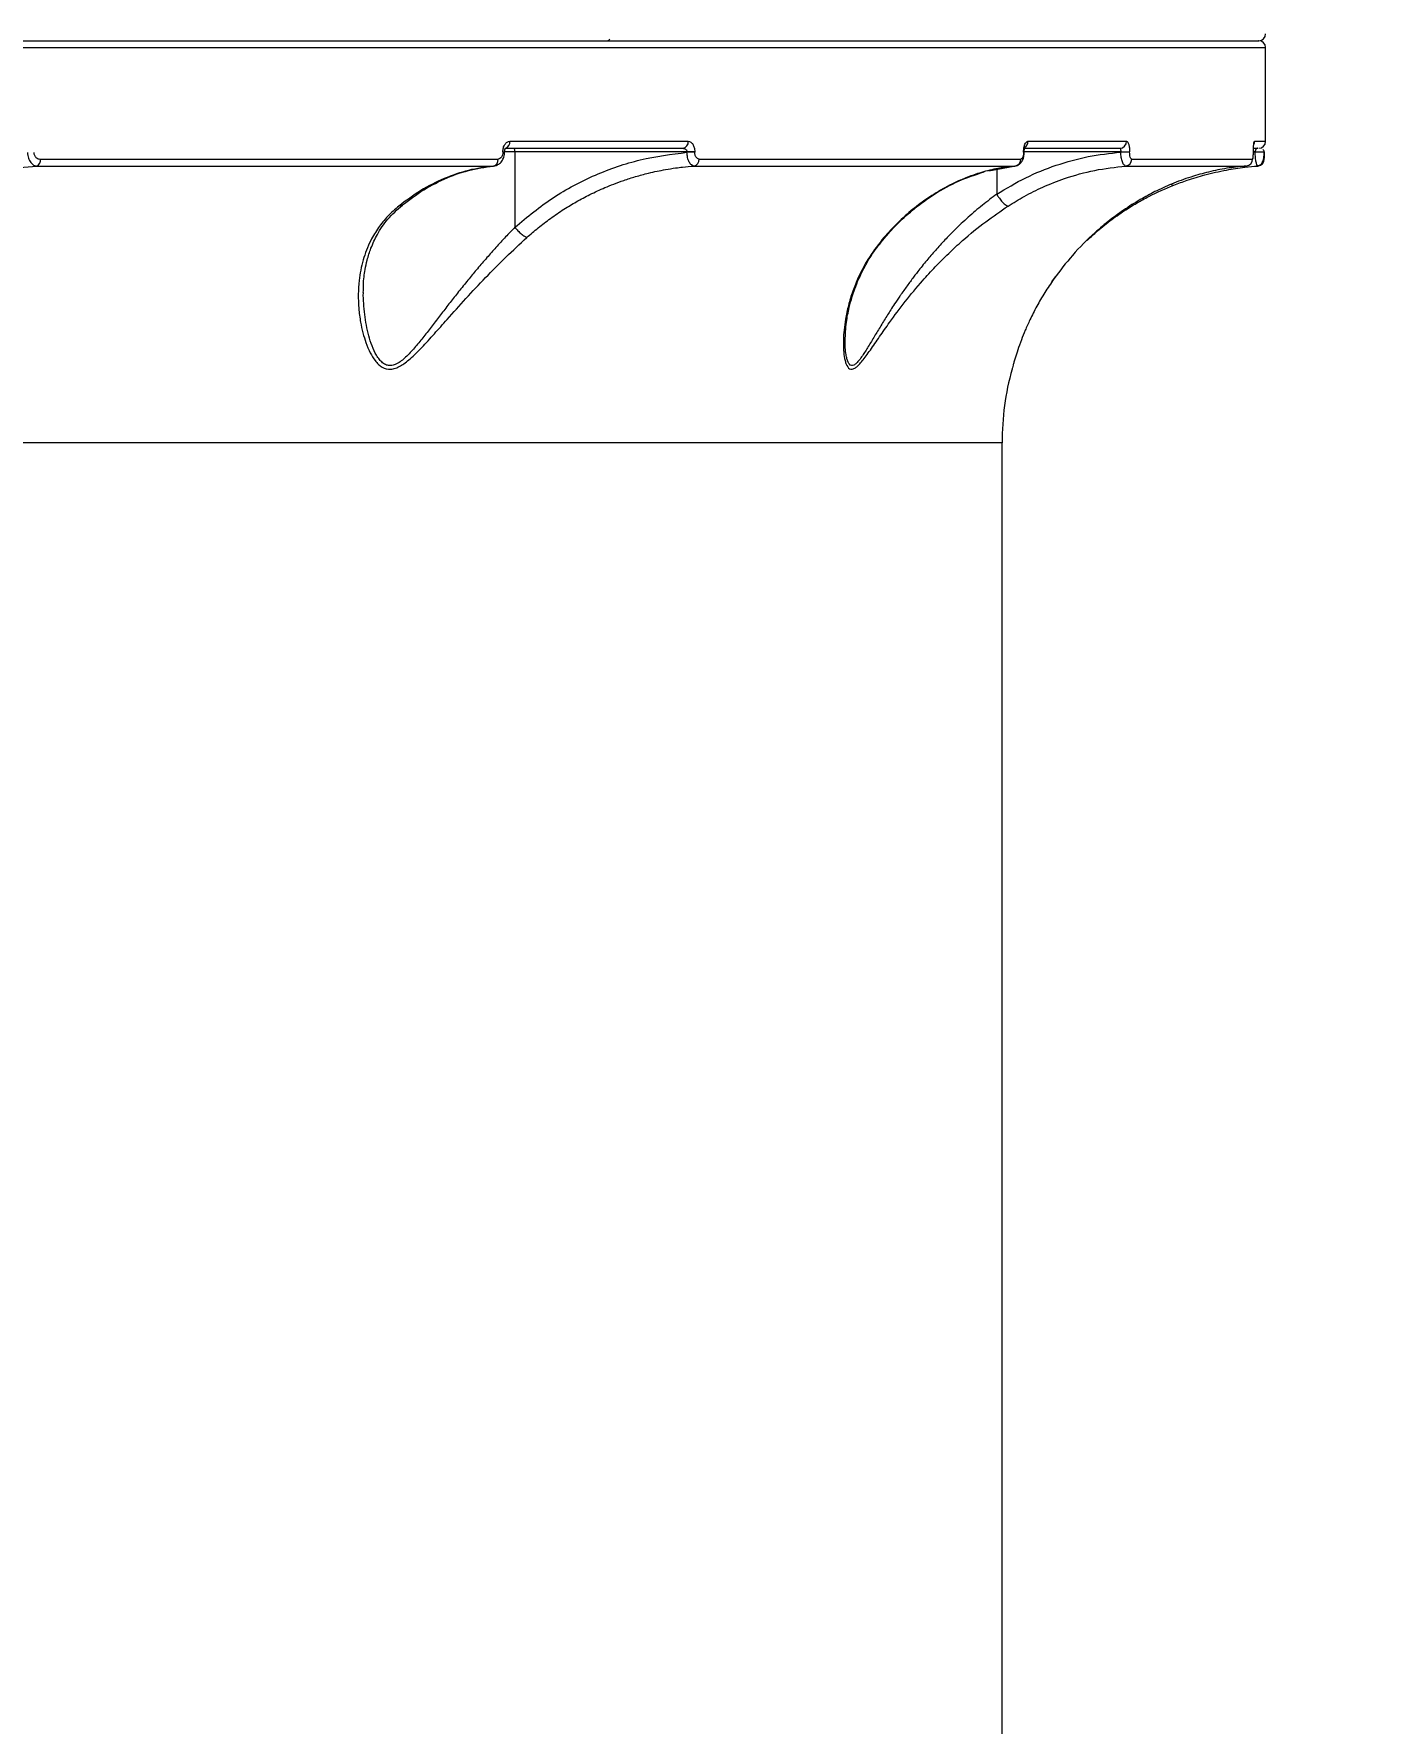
# Model space of a CAD drawing. Header units: millimetres. Extents: x -8045 to 6871, y -5915 to 5473.
# Drawn here: x -1684.4 to -1489.3, y -671.7 to -428.2 of the extents above; entities that cross this region are included whole.
import ezdxf

# ---------------------------------------------------------------- set-up
doc = ezdxf.new("R2010")
doc.units = ezdxf.units.MM
for name, color, linetype in [('DIKOM_ОБЪЕКТ', 7, 'Continuous'), ('DIKOM_РАЗМЕР_ЗОНА', 7, 'Continuous'), ('DIKOM_РАЗМЕР_ОБЪЕКТА', 7, 'Continuous')]:
    doc.layers.add(name, color=color, linetype=linetype)
doc.styles.add('style1', font='arial.ttf', dxfattribs={"width": 0.8})
doc.dimstyles.new('1-50', dxfattribs={"dimtxt": 300, "dimasz": 200, "dimexe": 100, "dimexo": 0, "dimgap": 100, "dimtad": 1, "dimtxsty": 'style1', "dimcen": 200, "dimclrd": 7, "dimclre": 7, "dimclrt": 7, "dimadec": 1, "dimazin": 2, "dimtfac": 1, "dimtmove": 0, "dimatfit": 2, "dimfxl": 0, "dimlwd": 25, "dimlwe": 18, "dimarcsym": 0})

# ---------------------------------------------------------------- blocks, each defined once
blk = doc.blocks.new('*D9')
at = {"layer": 'Defpoints', "color": 0, "linetype": 'Continuous', "transparency": 16777216}
for p in [(5663.54, -234.65), (-5019.6, -1388.73), (5663.54, -4701.47)]:
    blk.add_point(p, dxfattribs=at)
at = {"layer": 'DIKOM_РАЗМЕР_ОБЪЕКТА', "color": 7, "linetype": 'Continuous', "lineweight": 18, "transparency": 16777216}
for p, q in [((5663.54, -234.65), (5663.54, -4801.47)), ((-5019.6, -1388.73), (-5019.6, -4801.47))]:
    blk.add_line(p, q, dxfattribs=at)
at = {"layer": 'DIKOM_РАЗМЕР_ОБЪЕКТА', "color": 7, "linetype": 'Continuous', "lineweight": 25, "transparency": 16777216}
blk.add_line((-4819.6, -4701.47), (5463.54, -4701.47), dxfattribs=at)
at = {"layer": 'DIKOM_РАЗМЕР_ОБЪЕКТА', "color": 7, "linetype": 'Continuous', "transparency": 16777216}
for points in [[(-4819.6, -4668.14), (-4819.6, -4734.8), (-5019.6, -4701.47)], [(5463.54, -4668.14), (5463.54, -4734.8), (5663.54, -4701.47)]]:
    blk.add_solid(points, dxfattribs=at)
at = {"layer": 'DIKOM_РАЗМЕР_ОБЪЕКТА', "color": 7, "linetype": 'Continuous', "lineweight": 15, "transparency": 16777216, "insert": (-74.37, -4448.3), "char_height": 300, "attachment_point": 5, "style": 'style1'}
blk.add_mtext('10700', dxfattribs=at)
blk = doc.blocks.new('*D10')
at = {"layer": 'Defpoints', "color": 0, "linetype": 'Continuous', "transparency": 16777216}
for p in [(-1653.81, 3474.95), (-5616.46, -3083.4), (491.01, -3083.4)]:
    blk.add_point(p, dxfattribs=at)
at = {"layer": 'DIKOM_РАЗМЕР_ОБЪЕКТА', "color": 7, "linetype": 'Continuous', "lineweight": 18, "transparency": 16777216}
for p, q in [((-1653.81, 3474.95), (-5716.46, 3474.95)), ((491.01, -3083.4), (-5716.46, -3083.4))]:
    blk.add_line(p, q, dxfattribs=at)
at = {"layer": 'DIKOM_РАЗМЕР_ОБЪЕКТА', "color": 7, "linetype": 'Continuous', "lineweight": 25, "transparency": 16777216}
blk.add_line((-5616.46, 3274.95), (-5616.46, -2883.4), dxfattribs=at)
at = {"layer": 'DIKOM_РАЗМЕР_ОБЪЕКТА', "color": 7, "linetype": 'Continuous', "transparency": 16777216}
for points in [[(-5649.79, 3274.95), (-5583.12, 3274.95), (-5616.46, 3474.95)], [(-5649.79, -2883.4), (-5583.12, -2883.4), (-5616.46, -3083.4)]]:
    blk.add_solid(points, dxfattribs=at)
at = {"layer": 'DIKOM_РАЗМЕР_ОБЪЕКТА', "color": 7, "linetype": 'Continuous', "lineweight": 15, "transparency": 16777216, "insert": (-5869.63, -1326.86), "char_height": 300, "attachment_point": 5, "rotation": 90, "style": 'style1'}
blk.add_mtext('6550', dxfattribs=at)
blk = doc.blocks.new('*D11')
at = {"layer": 'Defpoints', "color": 0, "transparency": 16777216}
for p in [(6870.85, -184.65), (-7019.6, -1388.73), (-7019.6, -5814.65)]:
    blk.add_point(p, dxfattribs=at)
at = {"layer": 'DIKOM_РАЗМЕР_ЗОНА', "color": 7, "lineweight": 18, "transparency": 16777216}
for p, q in [((6870.85, -184.65), (6870.85, -5914.65)), ((-7019.6, -1388.73), (-7019.6, -5914.65))]:
    blk.add_line(p, q, dxfattribs=at)
at = {"layer": 'DIKOM_РАЗМЕР_ЗОНА', "color": 7, "lineweight": 25, "transparency": 16777216}
blk.add_line((6670.85, -5814.65), (-6819.6, -5814.65), dxfattribs=at)
at = {"layer": 'DIKOM_РАЗМЕР_ЗОНА', "color": 7, "transparency": 16777216}
for points in [[(-6819.6, -5781.31), (-6819.6, -5847.98), (-7019.6, -5814.65)], [(6670.85, -5781.31), (6670.85, -5847.98), (6870.85, -5814.65)]]:
    blk.add_solid(points, dxfattribs=at)
at = {"layer": 'DIKOM_РАЗМЕР_ЗОНА', "color": 7, "transparency": 16777216, "insert": (-74.37, -5561.37), "char_height": 300, "attachment_point": 5, "style": 'style1'}
blk.add_mtext('13900', dxfattribs=at)
blk = doc.blocks.new('*D12')
at = {"layer": 'Defpoints', "color": 0, "transparency": 16777216}
for p in [(-2189.61, 5472.65), (-7595.21, -5084.97), (-495.58, -5084.97)]:
    blk.add_point(p, dxfattribs=at)
at = {"layer": 'DIKOM_РАЗМЕР_ЗОНА', "color": 7, "lineweight": 18, "transparency": 16777216}
for p, q in [((-2189.61, 5472.65), (-7695.21, 5472.65)), ((-495.58, -5084.97), (-7695.21, -5084.97))]:
    blk.add_line(p, q, dxfattribs=at)
at = {"layer": 'DIKOM_РАЗМЕР_ЗОНА', "color": 7, "lineweight": 25, "transparency": 16777216}
blk.add_line((-7595.21, 5272.65), (-7595.21, -4884.97), dxfattribs=at)
at = {"layer": 'DIKOM_РАЗМЕР_ЗОНА', "color": 7, "transparency": 16777216}
for points in [[(-7628.55, 5272.65), (-7561.88, 5272.65), (-7595.21, 5472.65)], [(-7628.55, -4884.97), (-7561.88, -4884.97), (-7595.21, -5084.97)]]:
    blk.add_solid(points, dxfattribs=at)
at = {"layer": 'DIKOM_РАЗМЕР_ЗОНА', "color": 7, "transparency": 16777216, "insert": (-7848.38, -1452.59), "char_height": 300, "attachment_point": 5, "rotation": 90, "style": 'style1'}
blk.add_mtext('10550', dxfattribs=at)

msp = doc.modelspace()

# ---------------------------------------------------------------- linework, layer by layer
at = {"layer": 'DIKOM_ОБЪЕКТ', "color": 7, "linetype": 'Continuous', "lineweight": 15}
for p, q in [((-1925.811, -430.157), (-1506.813, -430.157)), ((-1506.813, -443.657), (-1506.813, -430.157)), ((-1616.784, -445.157), (-1616.784, -445.212)), ((-1616.784, -445.157), (-1616.522, -445.157)), ((-1616.522, -445.212), (-1616.784, -445.212)), ((-1616.522, -445.212), (-1616.522, -445.157)), ((-1615.043, -445.157), (-1616.522, -445.157)), ((-1615.771, -443.657), (-1590.051, -443.657)), ((-1615.043, -445.157), (-1615.043, -456.045)), ((-1590.242, -445.157), (-1615.043, -445.157)), ((-1590.242, -445.237), (-1590.242, -445.157)), ((-1589.111, -445.157), (-1590.242, -445.157)), ((-1589.111, -445.237), (-1590.242, -445.237)), ((-1589.111, -445.157), (-1589.111, -445.237)), ((-1541.703, -445.237), (-1541.703, -445.157)), ((-1541.703, -445.157), (-1541.619, -445.157)), ((-1541.62, -445.237), (-1541.703, -445.237)), ((-1541.619, -445.237), (-1541.619, -445.157)), ((-1527.702, -445.157), (-1541.619, -445.157)), ((-1541.076, -443.657), (-1526.875, -443.657)), ((-1527.702, -445.157), (-1527.702, -445.212)), ((-1527.702, -445.157), (-1526.418, -445.157)), ((-1526.418, -445.212), (-1527.702, -445.212)), ((-1526.418, -445.212), (-1526.418, -445.157)), ((-1508.575, -445.261), (-1508.575, -445.157)), ((-1508.575, -445.157), (-1508.571, -445.157)), ((-1508.575, -445.261), (-1508.571, -445.261)), ((-1508.571, -445.261), (-1508.571, -445.157)), ((-1508.316, -445.157), (-1508.571, -445.157)), ((-1508.55, -445.223), (-1508.316, -445.19)), ((-1508.409, -443.657), (-1506.813, -443.657)), ((-1508.316, -445.157), (-1508.316, -445.19)), ((-1508.316, -445.157), (-1506.981, -445.157)), ((-1508.316, -445.19), (-1506.981, -445.19)), ((-1506.981, -445.19), (-1506.981, -445.157)), ((-1683.977, -447.215), (-1618.146, -447.215)), ((-1683.44, -446.217), (-1617.463, -446.217)), ((-1589.248, -447.215), (-1542.963, -447.215)), ((-1588.501, -446.217), (-1542.114, -446.217)), ((-1546.724, -447.889), (-1542.585, -447.157)), ((-1545.583, -447.687), (-1545.583, -451.272)), ((-1527, -447.215), (-1509.608, -447.215)), ((-1526.115, -446.217), (-1508.685, -446.217)), ((-1507.941, -447.215), (-1508.002, -447.145)), ((-1545.583, -451.272), (-1545.582, -451.279)), ((-1615.043, -456.045), (-1615.042, -456.048)), ((-1561.582, -457.353), (-1561.845, -457.526)), ((-1537.631, -463.915), (-1537.121, -463.204)), ((-1544.813, -487.107), (-1864.965, -487.107)), ((-1544.813, -857.207), (-1544.813, -487.107))]:
    msp.add_line(p, q, dxfattribs=at)
at = {"layer": 'DIKOM_ОБЪЕКТ', "color": 7, "linetype": 'Continuous', "lineweight": 15, "flags": 128}
msp.add_lwpolyline([(-1615.043, -445.157), (-1615.046, -445.06), (-1615.055, -444.966), (-1615.07, -444.88), (-1615.09, -444.804), (-1615.115, -444.742), (-1615.143, -444.695), (-1615.174, -444.667), (-1615.206, -444.657)], dxfattribs=at)
at = {"layer": 'DIKOM_ОБЪЕКТ', "color": 7, "linetype": 'Continuous', "lineweight": 15}
for centre, radius, start, end in [((-1507.813, -428.157), 1, 270, 0), ((-1601.746, -428.737), 0.425, 277.82115, 336.79417), ((-1507.813, -430.157), 1, 0, 90), ((-1616.718, -443.754), 0.951, 291.89069, 5.8476), ((-1590.964, -443.747), 0.918, 276.97232, 5.58324), ((-1542.086, -443.676), 1.011, 301.11009, 1.03667), ((-1527.851, -443.681), 0.977, 271.43612, 1.36746), ((-1509.412, -443.657), 1.003, 333.29997, 0.00962), ((-1507.813, -443.657), 1, 270, 0), ((-1684.357, -446.367), 0.928, 294.1031, 9.29437), ((-1618.382, -446.32), 0.925, 284.81837, 6.40486), ((-1589.435, -446.296), 0.937, 281.52627, 4.83646), ((-1543.081, -446.253), 0.968, 277.04391, 2.14606), ((-1527.097, -446.237), 0.982, 275.69979, 1.17995), ((-1509.684, -446.219), 0.998, 274.33918, 0.11417), ((-1508.014, -446.217), 1, 274.21549, 0.0095), ((-1504.813, -487.107), 40, 164.60174, 180)]:
    msp.add_arc(centre, radius, start, end, dxfattribs=at)
for points, knots in [([(-1925.813, -429.157), (-1918.788, -429.157), (-1904.66, -429.157), (-1883.413, -429.157), (-1862.063, -429.157), (-1840.691, -429.157), (-1819.367, -429.157), (-1798.184, -429.157), (-1777.236, -429.157), (-1756.628, -429.157), (-1736.448, -429.157), (-1716.78, -429.157), (-1697.712, -429.157), (-1679.324, -429.157), (-1661.688, -429.157), (-1644.866, -429.157), (-1628.928, -429.157), (-1613.923, -429.157), (-1599.892, -429.157), (-1586.855, -429.157), (-1574.833, -429.157), (-1563.795, -429.157), (-1553.679, -429.157), (-1544.45, -429.157), (-1536.131, -429.157), (-1528.78, -429.157), (-1522.449, -429.157), (-1517.188, -429.157), (-1513.052, -429.157), (-1510.03, -429.157), (-1508.327, -429.157), (-1507.623, -429.157), (-1507.822, -429.157), (-1507.826, -429.157)], [0, 0, 0, 0, 0.0320693, 0.0644991, 0.0972602, 0.1303218, 0.1636508, 0.1972731, 0.2310651, 0.2649892, 0.2990072, 0.3330798, 0.3671519, 0.4011695, 0.4350937, 0.468886, 0.5025087, 0.5358374, 0.5688985, 0.6016597, 0.6340899, 0.6661596, 0.6982287, 0.7306586, 0.7634198, 0.7964812, 0.8298104, 0.8634325, 0.8972246, 0.9311488, 0.9651667, 0.9992393, 1, 1, 1, 1]), ([(-1925.813, -429.157), (-1918.788, -429.157), (-1904.66, -429.157), (-1883.413, -429.157), (-1862.063, -429.157), (-1840.691, -429.157), (-1819.367, -429.157), (-1798.184, -429.157), (-1777.236, -429.157), (-1756.628, -429.157), (-1736.448, -429.157), (-1716.78, -429.157), (-1697.712, -429.157), (-1679.324, -429.157), (-1661.688, -429.157), (-1644.866, -429.157), (-1628.928, -429.157), (-1613.923, -429.157), (-1599.892, -429.157), (-1586.855, -429.157), (-1574.833, -429.157), (-1563.795, -429.157), (-1553.679, -429.157), (-1544.45, -429.157), (-1536.131, -429.157), (-1528.78, -429.157), (-1522.449, -429.157), (-1517.188, -429.157), (-1513.052, -429.157), (-1510.03, -429.157), (-1508.327, -429.157), (-1507.623, -429.157), (-1507.822, -429.157), (-1507.826, -429.157)], [0, 0, 0, 0, 0.0320693, 0.0644991, 0.0972602, 0.1303218, 0.1636508, 0.1972731, 0.2310651, 0.2649892, 0.2990072, 0.3330798, 0.3671519, 0.4011695, 0.4350937, 0.468886, 0.5025087, 0.5358374, 0.5688985, 0.6016597, 0.6340899, 0.6661596, 0.6982287, 0.7306586, 0.7634198, 0.7964812, 0.8298104, 0.8634325, 0.8972246, 0.9311488, 0.9651667, 0.9992393, 1, 1, 1, 1]), ([(-1685.306, -445.261), (-1685.295, -445.401), (-1685.274, -445.68), (-1685.173, -446.073), (-1685.028, -446.42), (-1684.793, -446.796), (-1684.439, -447.13), (-1684.129, -447.187), (-1683.977, -447.215)], [0, 0, 0, 0, 0.1344488, 0.2676229, 0.3980902, 0.5245796, 0.7667585, 1, 1, 1, 1]), ([(-1684.406, -445.261), (-1684.402, -445.331), (-1684.394, -445.471), (-1684.325, -445.667), (-1684.223, -445.839), (-1684.05, -446.025), (-1683.784, -446.184), (-1683.555, -446.206), (-1683.44, -446.217)], [0, 0, 0, 0, 0.1242498, 0.2500801, 0.3726092, 0.5005353, 0.7503104, 1, 1, 1, 1]), ([(-1617.853, -447.165), (-1617.685, -447.104), (-1617.329, -446.975), (-1616.903, -446.537), (-1616.586, -445.928), (-1616.544, -445.456), (-1616.522, -445.212)], [0, 0, 0, 0, 0.2159776, 0.4581537, 0.7206801, 1, 1, 1, 1]), ([(-1616.784, -445.212), (-1616.795, -445.344), (-1616.816, -445.607), (-1616.972, -445.94), (-1617.196, -446.172), (-1617.374, -446.202), (-1617.463, -446.217)], [0, 0, 0, 0, 0.2507439, 0.5001206, 0.7499263, 1, 1, 1, 1]), ([(-1616.784, -445.157), (-1616.769, -444.96), (-1616.738, -444.566), (-1616.503, -444.071), (-1616.168, -443.725), (-1615.904, -443.68), (-1615.771, -443.657)], [0, 0, 0, 0, 0.2505474, 0.5002199, 0.7499992, 1, 1, 1, 1]), ([(-1616.522, -445.157), (-1616.52, -445.097), (-1616.515, -444.98), (-1616.486, -444.84), (-1616.451, -444.737), (-1616.408, -444.652), (-1616.373, -444.617), (-1616.376, -444.627), (-1616.376, -444.63)], [0, 0, 0, 0, 0.183665, 0.3527281, 0.5090413, 0.6540276, 0.916054, 1, 1, 1, 1]), ([(-1616.512, -444.657), (-1612.048, -444.657), (-1603.119, -444.657), (-1594.942, -444.657), (-1590.853, -444.657)], [0, 0, 0, 0, 0.5000004, 1, 1, 1, 1]), ([(-1615.043, -456.045), (-1613.248, -454.557), (-1609.658, -451.58), (-1603.505, -448.38), (-1597.008, -446.099), (-1592.497, -445.524), (-1590.242, -445.237)], [0, 0, 0, 0, 0.2503383, 0.5009738, 0.7504599, 1, 1, 1, 1]), ([(-1590.853, -444.657), (-1590.783, -444.663), (-1590.644, -444.674), (-1590.476, -444.754), (-1590.361, -444.853), (-1590.293, -444.949), (-1590.25, -445.052), (-1590.244, -445.123), (-1590.242, -445.157)], [0, 0, 0, 0, 0.2510901, 0.5001477, 0.6431908, 0.7722936, 0.8900945, 1, 1, 1, 1]), ([(-1589.248, -447.215), (-1589.368, -447.184), (-1589.609, -447.122), (-1589.929, -446.675), (-1590.17, -446.023), (-1590.218, -445.5), (-1590.242, -445.237)], [0, 0, 0, 0, 0.2464252, 0.4950712, 0.7468317, 1, 1, 1, 1]), ([(-1590.051, -443.657), (-1589.931, -443.679), (-1589.69, -443.721), (-1589.43, -444.003), (-1589.27, -444.303), (-1589.181, -444.567), (-1589.122, -444.855), (-1589.115, -445.057), (-1589.111, -445.157)], [0, 0, 0, 0, 0.2500234, 0.4991502, 0.62483, 0.7494645, 0.8748891, 1, 1, 1, 1]), ([(-1588.501, -446.217), (-1588.579, -446.204), (-1588.735, -446.176), (-1588.905, -445.992), (-1589.009, -445.796), (-1589.067, -445.623), (-1589.104, -445.434), (-1589.109, -445.303), (-1589.111, -445.237)], [0, 0, 0, 0, 0.2500677, 0.499196, 0.6248902, 0.7494572, 0.8746774, 1, 1, 1, 1]), ([(-1545.583, -451.272), (-1544.208, -450.449), (-1541.462, -448.805), (-1537.022, -447.028), (-1532.429, -445.74), (-1529.277, -445.388), (-1527.702, -445.212)], [0, 0, 0, 0, 0.2498646, 0.498725, 0.7494327, 1, 1, 1, 1]), ([(-1542.745, -447.168), (-1542.665, -447.143), (-1542.499, -447.089), (-1542.198, -446.89), (-1541.889, -446.515), (-1541.66, -445.915), (-1541.633, -445.466), (-1541.62, -445.237)], [0, 0, 0, 0, 0.1071616, 0.2221071, 0.4672204, 0.7276317, 1, 1, 1, 1]), ([(-1541.703, -445.237), (-1541.704, -445.303), (-1541.707, -445.435), (-1541.733, -445.624), (-1541.771, -445.796), (-1541.841, -445.993), (-1541.956, -446.176), (-1542.061, -446.204), (-1542.114, -446.217)], [0, 0, 0, 0, 0.1257319, 0.2511073, 0.375885, 0.5013567, 0.7505129, 1, 1, 1, 1]), ([(-1541.703, -445.157), (-1541.7, -445.057), (-1541.695, -444.855), (-1541.656, -444.566), (-1541.596, -444.302), (-1541.489, -444.003), (-1541.315, -443.721), (-1541.156, -443.678), (-1541.076, -443.657)], [0, 0, 0, 0, 0.1252864, 0.2510498, 0.3755144, 0.5012993, 0.7505088, 1, 1, 1, 1]), ([(-1541.62, -445.157), (-1541.618, -445.1), (-1541.616, -444.982), (-1541.599, -444.82), (-1541.577, -444.681), (-1541.561, -444.585), (-1541.553, -444.543), (-1541.566, -444.545), (-1541.568, -444.545)], [0, 0, 0, 0, 0.1708935, 0.3524199, 0.5452783, 0.7495047, 0.9670186, 1, 1, 1, 1]), ([(-1541.573, -444.657), (-1539.13, -444.657), (-1534.101, -444.657), (-1529.958, -444.657), (-1527.827, -444.657)], [0, 0, 0, 0, 0.485622, 1, 1, 1, 1]), ([(-1527.827, -444.657), (-1527.815, -444.661), (-1527.795, -444.667), (-1527.764, -444.717), (-1527.74, -444.789), (-1527.721, -444.881), (-1527.706, -444.997), (-1527.703, -445.094), (-1527.702, -445.157)], [0, 0, 0, 0, 0.1715816, 0.3122455, 0.4999606, 0.632294, 0.7598857, 1, 1, 1, 1]), ([(-1527, -447.215), (-1527.084, -447.185), (-1527.252, -447.125), (-1527.478, -446.661), (-1527.647, -445.999), (-1527.684, -445.475), (-1527.702, -445.212)], [0, 0, 0, 0, 0.2504398, 0.5004581, 0.7502301, 1, 1, 1, 1]), ([(-1526.875, -443.657), (-1526.815, -443.68), (-1526.695, -443.725), (-1526.544, -444.071), (-1526.439, -444.566), (-1526.425, -444.96), (-1526.418, -445.157)], [0, 0, 0, 0, 0.250005, 0.4998015, 0.7494595, 1, 1, 1, 1]), ([(-1526.115, -446.217), (-1526.155, -446.202), (-1526.234, -446.172), (-1526.334, -445.94), (-1526.404, -445.607), (-1526.413, -445.344), (-1526.418, -445.212)], [0, 0, 0, 0, 0.250056, 0.4998832, 0.749239, 1, 1, 1, 1]), ([(-1508.685, -446.217), (-1508.672, -446.206), (-1508.646, -446.184), (-1508.616, -446.026), (-1508.596, -445.84), (-1508.585, -445.668), (-1508.577, -445.472), (-1508.576, -445.331), (-1508.575, -445.261)], [0, 0, 0, 0, 0.2487737, 0.4982689, 0.6262728, 0.749257, 0.8753225, 1, 1, 1, 1]), ([(-1508.667, -446.189), (-1508.649, -446.129), (-1508.602, -445.967), (-1508.584, -445.649), (-1508.577, -445.393), (-1508.573, -445.261)], [0, 0, 0, 0, 0.2209188, 0.5981446, 1, 1, 1, 1]), ([(-1508.575, -445.157), (-1508.575, -445.048), (-1508.573, -444.827), (-1508.561, -444.522), (-1508.543, -444.252), (-1508.513, -443.962), (-1508.467, -443.711), (-1508.429, -443.675), (-1508.409, -443.657)], [0, 0, 0, 0, 0.1238425, 0.2506035, 0.3732788, 0.5015504, 0.7510091, 1, 1, 1, 1]), ([(-1508.565, -444.657), (-1508.347, -444.657), (-1507.82, -444.657), (-1507.917, -444.657), (-1507.974, -444.657)], [0, 0, 0, 0, 0.4124068, 1, 1, 1, 1]), ([(-1507.939, -444.657), (-1507.98, -444.662), (-1508.062, -444.673), (-1508.162, -444.746), (-1508.232, -444.837), (-1508.276, -444.927), (-1508.309, -445.034), (-1508.314, -445.117), (-1508.316, -445.157)], [0, 0, 0, 0, 0.2508867, 0.5002338, 0.6339605, 0.7500316, 0.8804879, 1, 1, 1, 1]), ([(-1508.002, -447.145), (-1508.023, -447.129), (-1508.084, -447.08), (-1508.163, -446.757), (-1508.229, -446.358), (-1508.27, -446), (-1508.301, -445.605), (-1508.311, -445.329), (-1508.316, -445.19)], [0, 0, 0, 0, 0.1388736, 0.4194573, 0.5622996, 0.7067719, 0.8530783, 1, 1, 1, 1]), ([(-1508.002, -447.182), (-1507.966, -447.18), (-1507.892, -447.176), (-1507.747, -447.142), (-1507.578, -447.06), (-1507.412, -446.907), (-1507.218, -446.604), (-1507.101, -446.171), (-1507.028, -445.633), (-1507.01, -445.34), (-1507.001, -445.19)], [0, 0, 0, 0, 0.0404698, 0.0815641, 0.1700816, 0.2725482, 0.3909427, 0.6727149, 0.8325594, 1, 1, 1, 1]), ([(-1507.001, -445.157), (-1507.019, -445.1), (-1507.053, -444.989), (-1507.135, -444.907), (-1507.21, -444.884), (-1507.232, -444.877)], [0, 0, 0, 0, 0.419227, 0.8209687, 1, 1, 1, 1]), ([(-1507.014, -446.217), (-1507.01, -446.203), (-1507.002, -446.174), (-1506.993, -445.982), (-1506.987, -445.778), (-1506.984, -445.597), (-1506.982, -445.399), (-1506.982, -445.26), (-1506.982, -445.19)], [0, 0, 0, 0, 0.2499544, 0.4991701, 0.6254176, 0.7494983, 0.8753826, 1, 1, 1, 1]), ([(-1719.957, -463.5), (-1719.216, -462.729), (-1717.686, -461.136), (-1715.107, -458.909), (-1712.581, -457.011), (-1710.161, -455.421), (-1707.996, -454.145), (-1705.725, -452.95), (-1702.659, -451.518), (-1698.701, -449.995), (-1693.871, -448.622), (-1688.958, -447.646), (-1685.64, -447.359), (-1683.977, -447.215)], [0, 0, 0, 0, 0.07811, 0.1613355, 0.2497931, 0.3106121, 0.375053, 0.4356387, 0.500752, 0.6262812, 0.750821, 0.8751073, 1, 1, 1, 1]), ([(-1618.146, -447.215), (-1619.344, -447.384), (-1621.74, -447.724), (-1625.249, -448.952), (-1628.637, -450.643), (-1630.736, -452.206), (-1631.777, -452.982)], [0, 0, 0, 0, 0.2499507, 0.4999016, 0.7518007, 1, 1, 1, 1]), ([(-1631.375, -452.902), (-1630.325, -452.114), (-1628.218, -450.534), (-1624.82, -448.843), (-1621.31, -447.632), (-1618.915, -447.315), (-1617.715, -447.157)], [0, 0, 0, 0, 0.2498473, 0.5011935, 0.7502494, 1, 1, 1, 1]), ([(-1613.324, -457.526), (-1612.784, -457.053), (-1611.68, -456.086), (-1609.891, -454.725), (-1608.054, -453.473), (-1606.154, -452.329), (-1604.183, -451.28), (-1602.376, -450.446), (-1600.741, -449.782), (-1599.279, -449.249), (-1597.604, -448.715), (-1595.603, -448.177), (-1593.666, -447.77), (-1592.024, -447.51), (-1590.663, -447.335), (-1589.787, -447.26), (-1589.248, -447.215)], [0, 0, 0, 0, 0.0796027, 0.1630007, 0.2502033, 0.3277899, 0.411292, 0.5007232, 0.5515622, 0.6100788, 0.6762741, 0.7501603, 0.844387, 0.9003101, 0.9385611, 1, 1, 1, 1]), ([(-1542.963, -447.215), (-1543.538, -447.28), (-1544.452, -447.383), (-1546.163, -447.705), (-1547.957, -448.165), (-1549.954, -448.871), (-1551.605, -449.592), (-1553.446, -450.531), (-1555.459, -451.76), (-1557.744, -453.471), (-1559.868, -455.351), (-1561.201, -456.817), (-1561.845, -457.526)], [0, 0, 0, 0, 0.0834525, 0.1325783, 0.2499225, 0.3473671, 0.4310409, 0.5009614, 0.6323512, 0.7505552, 0.8795221, 1, 1, 1, 1]), ([(-1543.932, -452.982), (-1543.172, -452.512), (-1541.549, -451.508), (-1538.831, -450.168), (-1535.446, -448.839), (-1531.462, -447.725), (-1528.487, -447.385), (-1527, -447.215)], [0, 0, 0, 0, 0.1471493, 0.3139277, 0.5003327, 0.7501632, 1, 1, 1, 1]), ([(-1509.608, -447.215), (-1510.425, -447.296), (-1512.137, -447.468), (-1514.682, -447.967), (-1517.355, -448.687), (-1519.954, -449.611), (-1522.402, -450.7), (-1524.718, -451.922), (-1526.981, -453.32), (-1529.264, -454.969), (-1531.856, -457.145), (-1534.626, -459.893), (-1536.474, -462.336), (-1537.355, -463.5)], [0, 0, 0, 0, 0.0794214, 0.1663989, 0.2491837, 0.3436979, 0.4269137, 0.4989151, 0.5848867, 0.6680879, 0.7497662, 0.8807261, 1, 1, 1, 1]), ([(-1520.058, -449.973), (-1519.41, -449.729), (-1517.935, -449.174), (-1515.406, -448.42), (-1512.633, -447.794), (-1510.077, -447.398), (-1508.562, -447.268), (-1507.941, -447.215)], [0, 0, 0, 0, 0.1659202, 0.3773744, 0.6331753, 0.8496453, 1, 1, 1, 1]), ([(-1561.673, -457.466), (-1561.051, -456.781), (-1559.698, -455.292), (-1557.325, -453.191), (-1554.434, -451.115), (-1551.091, -449.262), (-1548.647, -448.468), (-1547.41, -448.066)], [0, 0, 0, 0, 0.1501097, 0.3263598, 0.5299355, 0.7621488, 1, 1, 1, 1]), ([(-1532.559, -457.971), (-1532.144, -457.573), (-1531.114, -456.583), (-1529.305, -455.133), (-1527.325, -453.727), (-1525.439, -452.563), (-1523.067, -451.252), (-1521.264, -450.486), (-1520.058, -449.973)], [0, 0, 0, 0, 0.1190041, 0.2958972, 0.4659476, 0.6011995, 0.7331307, 1, 1, 1, 1]), ([(-1520.425, -449.855), (-1520.397, -449.88), (-1520.307, -449.956), (-1520.18, -450.001), (-1520.098, -449.982), (-1520.058, -449.973)], [0, 0, 0, 0, 0.1957146, 0.6117084, 1, 1, 1, 1]), ([(-1636.895, -465.455), (-1636.892, -465.068), (-1636.887, -464.344), (-1636.824, -463.266), (-1636.631, -462.032), (-1636.319, -460.63), (-1635.782, -458.923), (-1634.854, -456.926), (-1633.454, -454.791), (-1632.008, -453.508), (-1631.267, -452.85)], [0, 0, 0, 0, 0.0946823, 0.1776075, 0.2510056, 0.3450985, 0.4692184, 0.6226225, 0.8066047, 1, 1, 1, 1]), ([(-1631.311, -452.83), (-1631.358, -452.868), (-1631.482, -452.968), (-1631.664, -452.977), (-1631.777, -452.982)], [0, 0, 0, 0, 0.3824337, 1, 1, 1, 1]), ([(-1545.582, -451.279), (-1546.276, -451.798), (-1547.668, -452.841), (-1549.713, -454.593), (-1551.505, -456.279), (-1553.076, -457.887), (-1554.409, -459.345), (-1555.715, -460.871), (-1556.681, -462.072), (-1557.38, -462.978), (-1557.815, -463.554), (-1558.274, -464.175), (-1558.754, -464.839), (-1559.09, -465.316), (-1559.361, -465.707), (-1559.72, -466.229), (-1560.253, -467.02), (-1560.833, -467.91), (-1561.5, -468.957), (-1562.289, -470.232), (-1563.211, -471.767), (-1564.093, -473.242), (-1564.814, -474.395), (-1565.374, -475.172), (-1565.793, -475.656), (-1566.188, -475.958), (-1566.546, -476.015), (-1566.789, -475.846), (-1566.951, -475.607), (-1567.088, -475.31), (-1567.225, -474.847), (-1567.354, -474.102), (-1567.43, -473.243), (-1567.429, -472.586), (-1567.428, -472.315)], [0, 0, 0, 0, 0.0619951, 0.1244059, 0.187731, 0.2331032, 0.2811513, 0.3261322, 0.3748362, 0.3909098, 0.4082498, 0.4268552, 0.4467281, 0.4678675, 0.4695365, 0.4816583, 0.5144258, 0.5402203, 0.5611574, 0.60812, 0.6550595, 0.7020358, 0.7486844, 0.7737295, 0.7957473, 0.8201393, 0.8430967, 0.8655623, 0.877601, 0.8903331, 0.9124245, 0.9375581, 0.9741503, 1, 1, 1, 1]), ([(-1545.582, -451.279), (-1545.491, -451.427), (-1545.276, -451.782), (-1544.936, -452.225), (-1544.615, -452.573), (-1544.354, -452.802), (-1544.111, -452.958), (-1543.992, -452.974), (-1543.932, -452.982)], [0, 0, 0, 0, 0.1649432, 0.3941416, 0.5326447, 0.6832769, 0.8411, 1, 1, 1, 1]), ([(-1631.777, -452.982), (-1632.322, -453.459), (-1633.433, -454.433), (-1634.77, -456.108), (-1636.026, -458.201), (-1637.005, -460.746), (-1637.511, -463.367), (-1637.654, -465.71), (-1637.582, -467.722), (-1637.34, -469.587), (-1636.98, -471.239), (-1636.523, -472.732), (-1635.95, -474.097), (-1635.317, -475.143), (-1634.729, -475.808), (-1634.029, -476.361), (-1633.184, -476.596), (-1632.252, -476.39), (-1631.557, -476.06), (-1630.851, -475.587), (-1629.816, -474.743), (-1628.412, -473.342), (-1626.653, -471.406), (-1624.554, -469.032), (-1622.117, -466.304), (-1619.285, -463.28), (-1616.343, -460.31), (-1614.331, -458.455), (-1613.324, -457.526)], [0, 0, 0, 0, 0.0399763, 0.0815418, 0.1251088, 0.1871833, 0.2496234, 0.29077, 0.3324814, 0.3734628, 0.4059039, 0.4359224, 0.4695475, 0.4983059, 0.5147444, 0.5296785, 0.5610925, 0.5763338, 0.5925657, 0.6075601, 0.6240922, 0.6638541, 0.7068447, 0.7497485, 0.8121317, 0.8743377, 0.9370947, 1, 1, 1, 1]), ([(-1561.845, -457.526), (-1562.578, -458.45), (-1564.043, -460.3), (-1565.424, -462.932), (-1566.37, -465.273), (-1566.981, -467.288), (-1567.38, -469.158), (-1567.605, -470.822), (-1567.704, -472.328), (-1567.684, -473.722), (-1567.554, -474.811), (-1567.375, -475.536), (-1567.123, -476.173), (-1566.753, -476.551), (-1566.259, -476.497), (-1565.854, -476.256), (-1565.419, -475.85), (-1564.749, -475.077), (-1563.777, -473.726), (-1562.477, -471.822), (-1560.831, -469.465), (-1558.805, -466.746), (-1556.575, -464.053), (-1554.458, -461.739), (-1552.532, -459.804), (-1550.134, -457.602), (-1547.264, -455.238), (-1545.018, -453.718), (-1543.932, -452.982)], [0, 0, 0, 0, 0.0626384, 0.1252899, 0.1665068, 0.2082742, 0.249406, 0.2817625, 0.3119828, 0.3454827, 0.3744557, 0.3909839, 0.4059772, 0.4373836, 0.4528835, 0.4689931, 0.4839701, 0.5004511, 0.5398829, 0.5827293, 0.6256342, 0.6878833, 0.7498867, 0.7919033, 0.8336246, 0.8747439, 0.9394042, 1, 1, 1, 1]), ([(-1615.042, -456.048), (-1615.489, -456.51), (-1616.41, -457.463), (-1617.759, -458.928), (-1619.117, -460.455), (-1620.404, -461.954), (-1621.711, -463.526), (-1622.975, -465.089), (-1624.243, -466.7), (-1625.463, -468.277), (-1626.668, -469.85), (-1627.864, -471.402), (-1629.059, -472.902), (-1630.088, -474.09), (-1630.932, -474.917), (-1631.597, -475.46), (-1632.262, -475.847), (-1632.937, -476.023), (-1633.458, -475.948), (-1633.847, -475.768), (-1634.199, -475.522), (-1634.598, -475.106), (-1635.13, -474.316), (-1635.657, -473.16), (-1636.127, -471.686), (-1636.475, -470.157), (-1636.72, -468.603), (-1636.853, -467.044), (-1636.913, -465.992), (-1636.894, -465.465), (-1636.894, -465.455)], [0, 0, 0, 0, 0.0443868, 0.0913314, 0.1351935, 0.1824837, 0.2243851, 0.2729255, 0.318161, 0.3635472, 0.4091723, 0.4548176, 0.5004808, 0.5459301, 0.5702743, 0.5916616, 0.6156095, 0.6374924, 0.6595708, 0.6711488, 0.6832795, 0.7045309, 0.7287074, 0.7738712, 0.8189644, 0.8642497, 0.9093642, 0.9542758, 0.9990947, 1, 1, 1, 1]), ([(-1615.042, -456.048), (-1614.899, -456.214), (-1614.606, -456.556), (-1614.119, -457.014), (-1613.66, -457.37), (-1613.434, -457.475), (-1613.324, -457.526)], [0, 0, 0, 0, 0.2427314, 0.5000618, 0.7573609, 1, 1, 1, 1]), ([(-1567.436, -472.349), (-1567.396, -471.481), (-1567.324, -469.916), (-1566.904, -467.794), (-1566.47, -466.197), (-1566.011, -464.828), (-1565.438, -463.385), (-1564.57, -461.597), (-1563.332, -459.502), (-1562.16, -458.09), (-1561.556, -457.361)], [0, 0, 0, 0, 0.1728734, 0.3119361, 0.4168061, 0.4905886, 0.5782844, 0.6959638, 0.8430355, 1, 1, 1, 1]), ([(-1537.355, -463.5), (-1537.797, -464.148), (-1538.686, -465.451), (-1539.82, -467.424), (-1540.747, -469.247), (-1541.472, -470.868), (-1542.06, -472.331), (-1542.546, -473.688), (-1542.885, -474.75), (-1543.098, -475.469), (-1543.276, -476.098), (-1543.383, -476.506), (-1543.379, -476.491), (-1543.378, -476.488)], [0, 0, 0, 0, 0.129182, 0.2598433, 0.3883246, 0.4890649, 0.5832371, 0.6872239, 0.7776118, 0.8289824, 0.8757159, 0.9734965, 1, 1, 1, 1])]:
    msp.add_open_spline(points, degree=3, knots=knots, dxfattribs=at)

# ---------------------------------------------------------------- dimensions: what is measured, and where the dimension line sits
at = {"layer": 'DIKOM_РАЗМЕР_ЗОНА'}
dim = msp.add_linear_dim(base=(-7595.212, -5084.969), p1=(-2189.606, 5472.652), p2=(-495.584, -5084.969), angle=90, text='10550', dimstyle='1-50', dxfattribs=at)
dim.commit()
dim.dimension.update_dxf_attribs({"geometry": '*D12', "text_midpoint": (-7595.212, -1452.593), "dimtype": 160})
dim = msp.add_linear_dim(base=(-7019.6, -5814.648), p1=(6870.851, -184.645), p2=(-7019.6, -1388.727), text='13900', dimstyle='1-50', dxfattribs=at)
dim.commit()
dim.dimension.update_dxf_attribs({"geometry": '*D11', "text_midpoint": (-74.375, -5814.648), "dimtype": 160})
at = {"layer": 'DIKOM_РАЗМЕР_ОБЪЕКТА', "color": 7, "linetype": 'Continuous', "lineweight": 15}
dim = msp.add_linear_dim(base=(-5616.456, -3083.398), p1=(-1653.813, 3474.95), p2=(491.015, -3083.398), angle=90, text='6550', dimstyle='1-50', dxfattribs=at)
dim.commit()
dim.dimension.update_dxf_attribs({"geometry": '*D10', "text_midpoint": (-5616.456, -1326.858), "dimtype": 160})
dim = msp.add_linear_dim(base=(5663.543, -4701.469), p1=(-5019.6, -1388.727), p2=(5663.543, -234.645), text='10700', dimstyle='1-50', dxfattribs=at)
dim.commit()
dim.dimension.update_dxf_attribs({"geometry": '*D9', "text_midpoint": (-74.375, -4701.469), "dimtype": 160})

doc.saveas('drawing.dxf')
